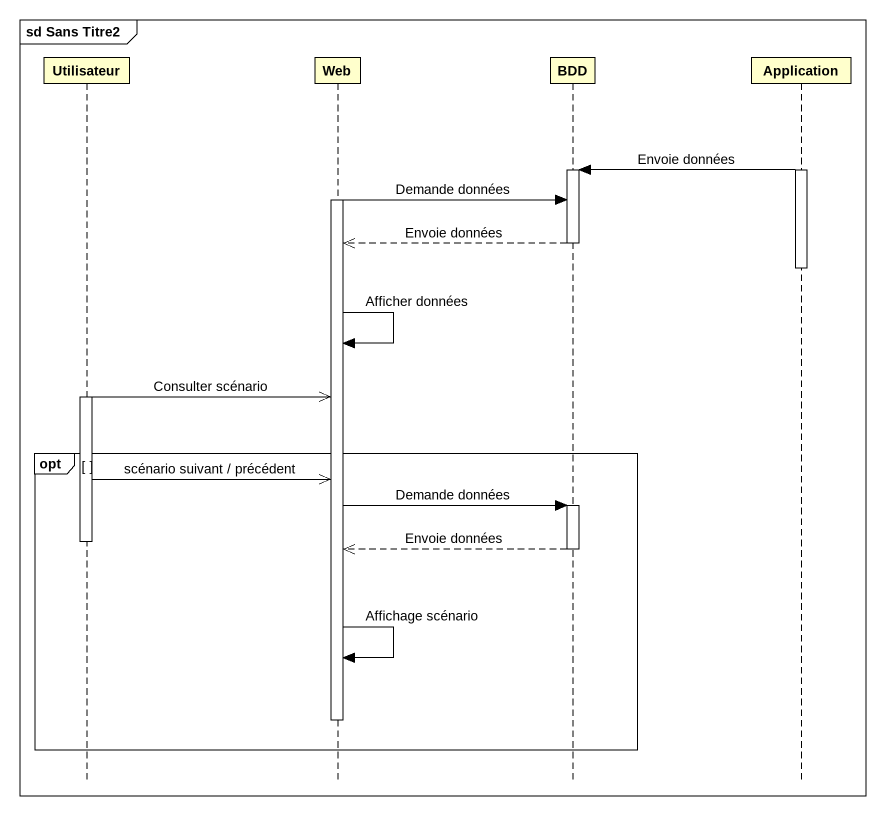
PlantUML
@startuml
mainframe sd Sans Titre2
hide footbox
participant Utilisateur
participant Web
participant BDD
participant Application

activate Application
Application -> BDD : Envoie données
activate BDD
activate Web
Web -> BDD : Demande données
BDD -->> Web : Envoie données
deactivate BDD
deactivate Application
Web -> Web : Afficher données
activate Utilisateur
Utilisateur ->> Web : Consulter scénario
opt
  Utilisateur ->> Web : scénario suivant / précédent
  Web -> BDD : Demande données
  activate BDD
  deactivate Utilisateur
  BDD -->> Web : Envoie données
  deactivate BDD
  Web -> Web : Affichage scénario
  deactivate Web
end
@enduml
